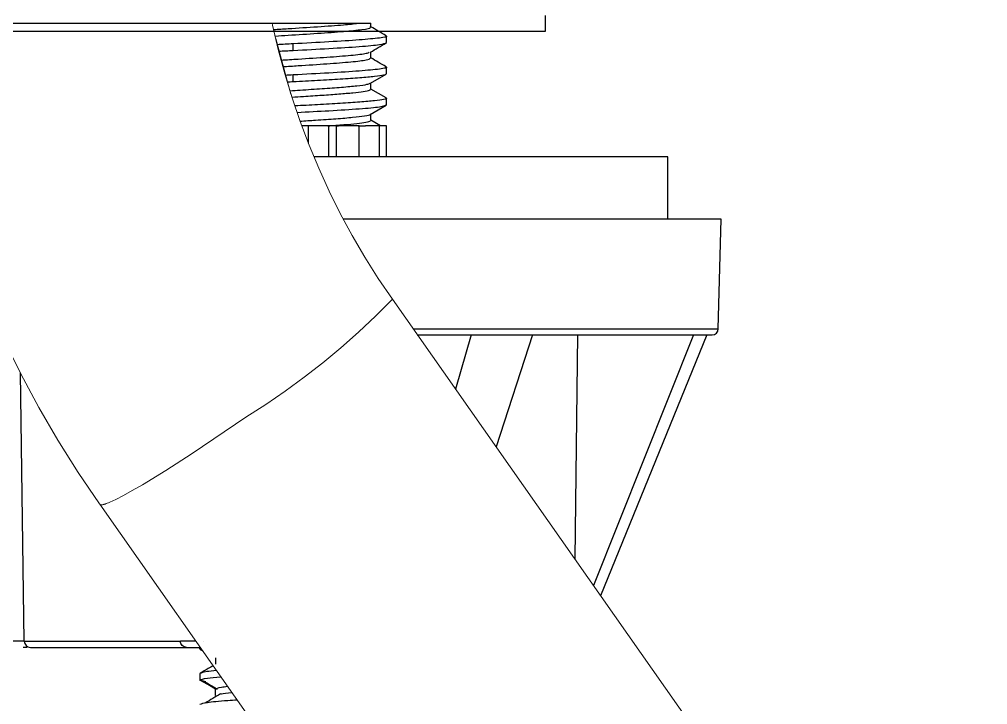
# Model space of a CAD drawing. Header units: millimetres. Extents: x 1261 to 1854, y -639 to -219.
# Drawn here: x 1677.84 to 1708.99, y -507.9 to -485.86 of the extents above; entities that cross this region are included whole.
import ezdxf

# ---------------------------------------------------------------- set-up
doc = ezdxf.new("R2010")
doc.units = ezdxf.units.MM
doc.header["$LTSCALE"] = 0.1
doc.layers.get('0').update_dxf_attribs({"lineweight": 13})

msp = doc.modelspace()

# ---------------------------------------------------------------- linework, layer by layer
at = {"color": 7, "linetype": 'Continuous', "lineweight": 25}
for p, q in [((1694.764, -486.237), (1694.764, -485.737)), ((1655.915, -485.987), (1689.15, -485.987)), ((1689.15, -486.111), (1689.15, -485.987)), ((1673.764, -486.237), (1694.764, -486.237)), ((1689.653, -486.611), (1689.653, -486.399)), ((1686.653, -486.861), (1686.653, -486.649)), ((1689.152, -487.111), (1689.152, -486.907)), ((1689.653, -487.611), (1689.653, -487.399)), ((1686.653, -487.861), (1686.653, -487.649)), ((1689.136, -487.917), (1689.645, -487.622)), ((1689.152, -488.112), (1689.152, -487.908)), ((1689.643, -488.386), (1689.152, -488.102)), ((1689.653, -488.611), (1689.653, -488.399)), ((1689.134, -488.919), (1689.645, -488.622)), ((1689.152, -489.112), (1689.152, -488.908)), ((1687.141, -489.287), (1686.928, -489.287)), ((1687.141, -489.848), (1687.141, -489.287)), ((1687.801, -489.287), (1687.141, -489.287)), ((1687.801, -490.287), (1687.801, -489.287)), ((1688.025, -489.287), (1687.801, -489.287)), ((1688.025, -489.287), (1688.109, -489.287)), ((1688.042, -490.287), (1688.042, -489.287)), ((1688.774, -489.287), (1688.109, -489.287)), ((1688.743, -489.287), (1688.977, -489.287)), ((1688.774, -490.287), (1688.774, -489.287)), ((1689.425, -489.287), (1688.977, -489.287)), ((1689.461, -489.281), (1689.152, -489.102)), ((1689.425, -490.287), (1689.425, -489.287)), ((1689.653, -489.287), (1689.433, -489.287)), ((1689.653, -490.287), (1689.653, -489.287)), ((1698.707, -490.287), (1687.322, -490.287)), ((1698.707, -492.287), (1698.707, -490.287)), ((1700.421, -492.287), (1688.266, -492.287)), ((1700.329, -495.81), (1700.421, -492.287)), ((1690.645, -496.006), (1700.128, -496.006)), ((1692.379, -496.006), (1691.871, -497.75)), ((1694.353, -496.006), (1693.181, -499.613)), ((1699.53, -496.006), (1696.309, -504.064)), ((1699.959, -496.006), (1696.543, -504.397)), ((1677.998, -505.857), (1677.878, -497.232)), ((1678.079, -506.056), (1677.961, -506.056)), ((1678.199, -506.056), (1683.653, -506.056)), ((1683.653, -506.056), (1683.653, -506.111)), ((1684.156, -506.398), (1684.156, -506.602)), ((1683.653, -506.899), (1683.653, -507.111)), ((1683.84, -507.163), (1683.653, -507.108)), ((1684.156, -507.608), (1684.156, -507.397))]:
    msp.add_line(p, q, dxfattribs=at)
for p, q in [((1685.979, -485.987), (1685.991, -486.047)), ((1685.991, -486.047), (1686.173, -486.833)), ((1686.582, -488.272), (1686.089, -486.48)), ((1686.173, -486.833), (1686.382, -487.613)), ((1686.382, -487.613), (1686.616, -488.386)), ((1686.616, -488.386), (1686.876, -489.15)), ((1686.876, -489.15), (1687.162, -489.905)), ((1687.162, -489.905), (1687.473, -490.65)), ((1687.473, -490.65), (1687.808, -491.384)), ((1687.808, -491.384), (1688.168, -492.107)), ((1688.168, -492.107), (1688.552, -492.817)), ((1688.552, -492.817), (1688.96, -493.514)), ((1688.96, -493.514), (1689.39, -494.196)), ((1689.39, -494.196), (1689.843, -494.864)), ((1689.309, -495.399), (1689.843, -494.864)), ((1689.843, -494.864), (1708.992, -522.108)), ((1688.757, -495.918), (1689.309, -495.399)), ((1677.354, -496.169), (1677.894, -497.264)), ((1688.189, -496.42), (1688.757, -495.918)), ((1687.606, -496.904), (1688.189, -496.42)), ((1687.007, -497.37), (1687.606, -496.904)), ((1677.894, -497.264), (1678.47, -498.34)), ((1686.395, -497.817), (1687.007, -497.37)), ((1685.77, -498.244), (1686.395, -497.817)), ((1678.47, -498.34), (1679.084, -499.395)), ((1685.133, -498.651), (1685.77, -498.244)), ((1683.399, -499.825), (1685.133, -498.651)), ((1679.084, -499.395), (1679.733, -500.429)), ((1682.556, -500.367), (1683.399, -499.825)), ((1679.733, -500.429), (1680.417, -501.44)), ((1681.803, -500.827), (1682.556, -500.367)), ((1681.476, -501.017), (1681.803, -500.827)), ((1680.949, -501.299), (1681.191, -501.174)), ((1681.191, -501.174), (1681.476, -501.017)), ((1680.423, -501.435), (1680.423, -501.441)), ((1680.423, -501.441), (1680.424, -501.446)), ((1680.424, -501.446), (1680.426, -501.45)), ((1680.426, -501.45), (1680.428, -501.455)), ((1680.428, -501.455), (1680.43, -501.458)), ((1680.429, -501.456), (1699.558, -528.671)), ((1680.43, -501.458), (1680.434, -501.462)), ((1680.434, -501.462), (1680.438, -501.465)), ((1680.438, -501.465), (1680.442, -501.467)), ((1680.442, -501.467), (1680.447, -501.469)), ((1680.447, -501.469), (1680.453, -501.471)), ((1680.453, -501.471), (1680.459, -501.472)), ((1680.459, -501.472), (1680.467, -501.473)), ((1680.467, -501.473), (1680.474, -501.473)), ((1680.474, -501.473), (1680.483, -501.473)), ((1680.483, -501.473), (1680.492, -501.473)), ((1680.492, -501.473), (1680.502, -501.472)), ((1680.502, -501.472), (1680.512, -501.47)), ((1680.512, -501.47), (1680.523, -501.468)), ((1680.523, -501.468), (1680.535, -501.466)), ((1680.535, -501.466), (1680.548, -501.463)), ((1680.548, -501.463), (1680.561, -501.46)), ((1680.561, -501.46), (1680.575, -501.456)), ((1680.575, -501.456), (1680.605, -501.447)), ((1680.605, -501.447), (1680.638, -501.435)), ((1680.638, -501.435), (1680.673, -501.422)), ((1680.673, -501.422), (1680.712, -501.407)), ((1680.712, -501.407), (1680.754, -501.389)), ((1680.754, -501.389), (1680.846, -501.348)), ((1680.846, -501.348), (1680.949, -501.299))]:
    msp.add_line(p, q)
at = {"color": 8, "linetype": 'Continuous', "lineweight": 25}
for p, q in [((1690.508, -495.81), (1700.329, -495.81)), ((1677.998, -505.857), (1683.015, -505.857)), ((1683.762, -505.858), (1683.762, -505.858))]:
    msp.add_line(p, q, dxfattribs=at)
at = {"color": 7, "linetype": 'Continuous', "lineweight": 25, "flags": 128}
for points in [[(1695.798, -496.006), (1695.734, -501.397), (1695.712, -503.214)], [(1683.224, -506.056), (1683.234, -506.056), (1683.263, -506.056), (1683.31, -506.056), (1683.371, -506.056), (1683.442, -506.056), (1683.518, -506.056), (1683.595, -506.056), (1683.668, -506.056)], [(1684.154, -507.396), (1683.904, -507.251), (1683.654, -507.107)]]:
    msp.add_lwpolyline(points, dxfattribs=at)
at = {"color": 7, "linetype": 'Continuous', "lineweight": 25}
for centre, start, end in [((1700.128, -495.805), 270, 358.5), ((1678.199, -505.855), 180.8, 270)]:
    msp.add_arc(centre, 0.201, start, end, dxfattribs=at)
for points, knots in [([(1686.024, -486.189), (1686.176, -486.179), (1686.65, -486.148), (1687.45, -486.097), (1688.271, -486.04), (1688.602, -486.004), (1688.749, -485.987)], [0.5091308, 0.5091308, 0.5091308, 0.5091308, 0.5820725, 0.7311378, 0.8804053, 1, 1, 1, 1]), ([(1686.072, -486.398), (1686.209, -486.389), (1686.667, -486.36), (1687.454, -486.31), (1688.31, -486.249), (1688.906, -486.187), (1689.176, -486.141), (1689.125, -486.115), (1689.115, -486.11)], [0.4036408, 0.4036408, 0.4036408, 0.4036408, 0.459073, 0.5858352, 0.7127697, 0.8395744, 0.9664682, 1, 1, 1, 1]), ([(1689.643, -486.387), (1689.558, -486.338), (1689.394, -486.243), (1689.23, -486.147), (1689.15, -486.101)], [0, 0, 0, 0, 0.516742, 1, 1, 1, 1]), ([(1689.596, -486.384), (1689.618, -486.389), (1689.73, -486.415), (1689.474, -486.462), (1688.835, -486.524), (1687.829, -486.587), (1687.045, -486.628), (1686.653, -486.649)], [0, 0, 0, 0, 0.0589, 0.294175, 0.52945, 0.764725, 1, 1, 1, 1]), ([(1686.653, -486.861), (1687.046, -486.84), (1687.832, -486.798), (1688.824, -486.736), (1689.518, -486.673), (1689.608, -486.631), (1689.653, -486.611)], [0, 0, 0, 0, 0.25, 0.5, 0.75, 1, 1, 1, 1]), ([(1689.135, -486.917), (1689.22, -486.868), (1689.389, -486.769), (1689.559, -486.671), (1689.644, -486.621)], [0, 0, 0, 0, 0.499846, 1, 1, 1, 1]), ([(1686.264, -487.173), (1686.446, -487.161), (1686.951, -487.129), (1687.766, -487.077), (1688.542, -487.016), (1689.025, -486.961), (1689.077, -486.928), (1689.098, -486.915)], [0.4649596, 0.4649596, 0.4649596, 0.4649596, 0.5377398, 0.6644502, 0.7914033, 0.9180802, 1, 1, 1, 1]), ([(1686.32, -487.382), (1686.483, -487.371), (1686.97, -487.34), (1687.764, -487.289), (1688.545, -487.228), (1689.061, -487.168), (1689.114, -487.129), (1689.14, -487.11)], [0.4374175, 0.4374175, 0.4374175, 0.4374175, 0.5025664, 0.629007, 0.7556896, 0.882097, 1, 1, 1, 1]), ([(1689.645, -487.387), (1689.56, -487.338), (1689.395, -487.243), (1689.231, -487.147), (1689.152, -487.101)], [0, 0, 0, 0, 0.516557, 1, 1, 1, 1]), ([(1689.596, -487.384), (1689.618, -487.389), (1689.73, -487.415), (1689.474, -487.462), (1688.835, -487.524), (1687.829, -487.587), (1687.045, -487.628), (1686.653, -487.649)], [0, 0, 0, 0, 0.058745, 0.294059, 0.529373, 0.764686, 1, 1, 1, 1]), ([(1686.653, -487.861), (1686.918, -487.846), (1687.447, -487.818), (1688.185, -487.776), (1688.818, -487.734), (1689.296, -487.692), (1689.6, -487.651), (1689.631, -487.624), (1689.646, -487.611)], [0, 0, 0, 0, 0.168502, 0.337005, 0.505507, 0.674009, 0.842512, 1, 1, 1, 1]), ([(1686.547, -488.156), (1686.657, -488.149), (1687.01, -488.126), (1687.593, -488.089), (1688.227, -488.043), (1688.724, -487.997), (1689.046, -487.954), (1689.099, -487.927), (1689.122, -487.915)], [0.5023772, 0.5023772, 0.5023772, 0.5023772, 0.5460042, 0.6412254, 0.7363666, 0.8315905, 0.9267312, 1, 1, 1, 1]), ([(1686.61, -488.363), (1686.734, -488.355), (1687.067, -488.334), (1687.591, -488.3), (1688.138, -488.26), (1688.594, -488.221), (1688.93, -488.181), (1689.125, -488.145), (1689.136, -488.121), (1689.14, -488.11)], [0.4765734, 0.4765734, 0.4765734, 0.4765734, 0.5259222, 0.6076292, 0.6892665, 0.7709768, 0.8526344, 0.9343157, 1, 1, 1, 1]), ([(1689.619, -488.384), (1689.632, -488.388), (1689.691, -488.406), (1689.586, -488.439), (1689.302, -488.481), (1688.817, -488.523), (1688.186, -488.565), (1687.463, -488.606), (1686.952, -488.633), (1686.705, -488.646)], [0, 0, 0, 0, 0.0456319, 0.2046932, 0.3637546, 0.522816, 0.6818772, 0.8409386, 0.9895433, 0.9895433, 0.9895433, 0.9895433]), ([(1686.776, -488.854), (1687.128, -488.835), (1687.867, -488.796), (1688.824, -488.736), (1689.518, -488.673), (1689.608, -488.631), (1689.653, -488.611)], [0.0260543, 0.0260543, 0.0260543, 0.0260543, 0.2500001, 0.4999999, 0.7499999, 1, 1, 1, 1]), ([(1686.872, -489.135), (1687.041, -489.124), (1687.447, -489.098), (1688.043, -489.057), (1688.596, -489.011), (1688.961, -488.965), (1689.141, -488.933), (1689.134, -488.917), (1689.134, -488.917)], [0.4103262, 0.4103262, 0.4103262, 0.4103262, 0.4979883, 0.6225486, 0.7470008, 0.8715576, 0.996015, 1, 1, 1, 1]), ([(1687.764, -489.287), (1687.943, -489.274), (1688.3, -489.248), (1688.718, -489.208), (1689.006, -489.169), (1689.15, -489.136), (1689.137, -489.117), (1689.133, -489.111)], [0, 0, 0, 0, 0.223638, 0.447179, 0.67089, 0.894398, 1, 1, 1, 1]), ([(1677.998, -505.857), (1677.982, -505.858), (1677.948, -505.858), (1677.688, -505.858), (1677.308, -505.858), (1676.984, -505.858), (1676.822, -505.857)], [0, 0, 0, 0, 0.250088, 0.50011, 0.750078, 1, 1, 1, 1]), ([(1683.524, -505.86), (1683.515, -505.86), (1683.464, -505.86), (1683.375, -505.861), (1683.266, -505.861), (1683.172, -505.861), (1683.094, -505.86), (1683.035, -505.859), (1683.027, -505.858), (1683.023, -505.857)], [0.2391682, 0.2391682, 0.2391682, 0.2391682, 0.2661885, 0.3871336, 0.4999719, 0.6091958, 0.7289469, 0.8592155, 1, 1, 1, 1]), ([(1683.224, -506.056), (1683.198, -506.053), (1683.146, -506.047), (1683.08, -506.001), (1683.033, -505.936), (1683.027, -505.884), (1683.023, -505.857)], [0, 0, 0, 0, 0.25, 0.5, 0.75, 1, 1, 1, 1]), ([(1683.709, -506.126), (1683.686, -506.121), (1683.642, -506.111), (1683.644, -506.101), (1683.653, -506.096)], [0, 0, 0, 0, 0.2199946, 0.4245451, 0.4245451, 0.4245451, 0.4245451]), ([(1684.078, -506.647), (1684.025, -506.678), (1683.887, -506.758), (1683.75, -506.838), (1683.665, -506.887)], [0.1887437, 0.1887437, 0.1887437, 0.1887437, 0.499849, 1, 1, 1, 1]), ([(1684.186, -506.802), (1684.061, -506.814), (1683.768, -506.846), (1683.698, -506.878), (1683.653, -506.899)], [0.612501, 0.612501, 0.612501, 0.612501, 0.7499999, 1, 1, 1, 1]), ([(1683.653, -507.108), (1683.703, -507.088), (1683.789, -507.052), (1684.146, -507.016), (1684.326, -507.002)], [0, 0, 0, 0, 0.25, 0.4307146, 0.4307146, 0.4307146, 0.4307146]), ([(1683.809, -507.16), (1683.89, -507.209), (1684.023, -507.288), (1684.155, -507.368), (1684.206, -507.399)], [0, 0, 0, 0, 0.6133235, 1, 1, 1, 1]), ([(1684.154, -507.396), (1684.193, -507.375), (1684.25, -507.346), (1684.464, -507.317), (1684.542, -507.308)], [0, 0, 0, 0, 0.1272591, 0.1836222, 0.1836222, 0.1836222, 0.1836222]), ([(1684.31, -507.553), (1684.229, -507.602), (1684.068, -507.7), (1683.907, -507.798), (1683.826, -507.848)], [0, 0, 0, 0, 0.499968, 1, 1, 1, 1]), ([(1684.328, -507.554), (1684.334, -507.552), (1684.383, -507.535), (1684.527, -507.518), (1684.68, -507.504)], [0, 0, 0, 0, 0.0154652, 0.1126033, 0.1126033, 0.1126033, 0.1126033]), ([(1684.854, -507.752), (1684.746, -507.759), (1684.347, -507.787), (1683.803, -507.835), (1683.703, -507.876), (1683.653, -507.897)], [0.4138146, 0.4138146, 0.4138146, 0.4138146, 0.5, 0.75, 1, 1, 1, 1])]:
    msp.add_open_spline(points, degree=3, knots=knots, dxfattribs=at)
for points in [[(1686.653, -486.649), (1686.48, -486.658), (1686.307, -486.668), (1686.137, -486.677)], [(1686.187, -486.885), (1686.341, -486.877), (1686.497, -486.869), (1686.653, -486.861)], [(1686.653, -487.649), (1686.567, -487.654), (1686.482, -487.658), (1686.397, -487.663)], [(1686.46, -487.871), (1686.524, -487.867), (1686.589, -487.864), (1686.653, -487.861)], [(1683.663, -506.122), (1683.689, -506.137), (1683.714, -506.152), (1683.739, -506.166)]]:
    msp.add_open_spline(points, degree=3, dxfattribs=at)

doc.saveas('drawing.dxf')
